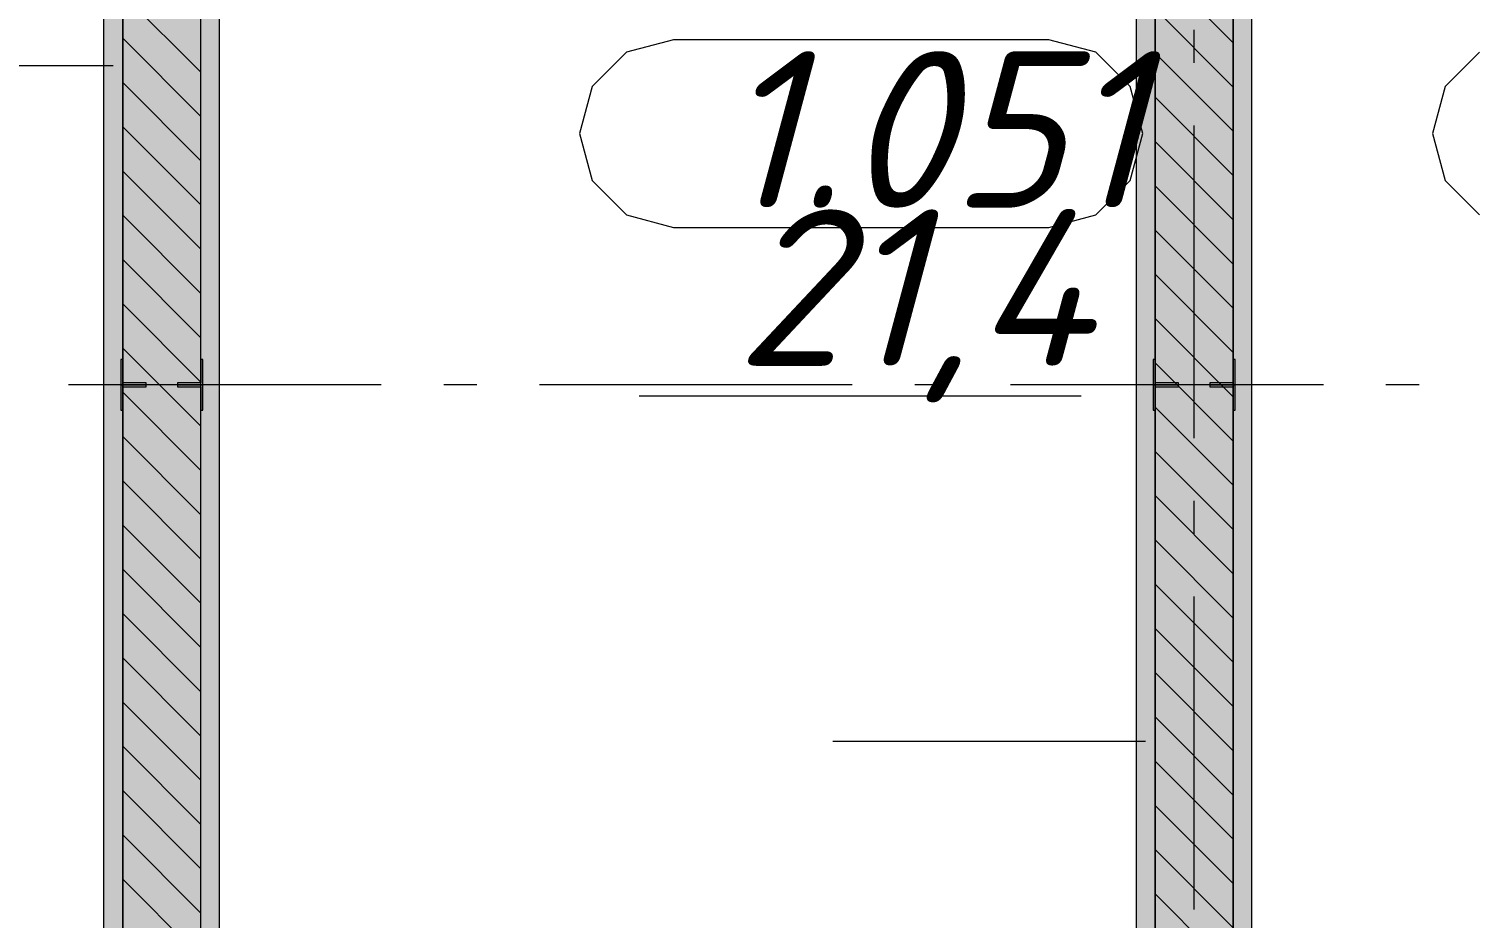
# Model space of a CAD drawing. Header units: millimetres. Extents: x -537608 to 253996, y -217170 to 186033.
# Drawn here: x -309901 to -305294, y -209954 to -207111 of the extents above; entities that cross this region are included whole.
import ezdxf

# ---------------------------------------------------------------- set-up
doc = ezdxf.new("R2010")
doc.units = ezdxf.units.MM
doc.layers.add('PDF _Геометрия', color=7, linetype='Continuous')
doc.layers.add('PDF _Текст', color=7, linetype='Continuous')
doc.layers.add('PDF _Сплошная заливка', color=7, linetype='Continuous', true_color=0xffffff)
doc.styles.add('PDF ISOCPEUR Italic', font='isocpeui.ttf')

msp = doc.modelspace()

# ---------------------------------------------------------------- hatches: boundary and pattern name
at = {"layer": 'PDF _Сплошная заливка', "transparency": 33554559}
for points in [[(-309351.1831, -211749.6569), (-309351.1831, -204249.6538), (-309601.1798, -204249.6538), (-309601.1798, -211749.6569), (-309467.4986, -211749.6569)], [(-306301.1825, -211499.6558), (-306051.1814, -211499.6558), (-306051.1814, -204499.6549), (-306301.1825, -204499.6549), (-306301.1825, -211040.3228)]]:
    msp.add_hatch(color=256, dxfattribs=at).paths.add_polyline_path(points)
at = {"layer": 'PDF _Сплошная заливка', "true_color": 0xff7d7d, "transparency": 33554559}
for points in [[(-309351.1831, -211689.6583), (-309291.1802, -211689.6583), (-309291.1802, -204684.654), (-309351.1831, -204684.654), (-309351.1831, -211040.3228)], [(-306051.1814, -211439.6572), (-305991.1785, -211439.6572), (-305991.1785, -204679.6549), (-306051.1814, -204679.6549), (-306051.1814, -211040.3228)]]:
    msp.add_hatch(color=11, dxfattribs=at).paths.add_polyline_path(points)

# ---------------------------------------------------------------- linework, layer by layer
at = {"layer": 'PDF _Геометрия', "lineweight": 9}
for p, q in [((-309351.1831, -211749.6569), (-309351.1831, -204249.6538)), ((-309661.1827, -211689.6583), (-309661.1827, -204309.6524)), ((-309601.1798, -204309.6524), (-309601.1798, -211749.6569)), ((-309601.1798, -211749.6569), (-309601.1798, -204309.6524)), ((-306051.1814, -211499.6558), (-306051.1814, -204499.6549)), ((-306301.1825, -204619.6563), (-306301.1825, -211499.6558)), ((-309351.1831, -211689.6583), (-309351.1831, -204684.654)), ((-306361.181, -204679.6549), (-306361.181, -211439.6572)), ((-306301.1825, -211499.6558), (-306301.1825, -204679.6549)), ((-306051.1814, -204679.6549), (-306051.1814, -211439.6572)), ((-305991.1785, -211439.6572), (-305991.1785, -204679.6549)), ((-309291.1802, -211689.6583), (-309291.1802, -204744.6525)), ((-306051.1814, -207156.035), (-306301.1825, -206906.0383)), ((-309351.1831, -207250.1494), (-309601.1798, -207000.1483)), ((-306051.1814, -207297.4584), (-306301.1825, -207047.4573)), ((-309351.1831, -207391.5683), (-309601.1798, -207141.5715)), ((-306051.1814, -207438.8774), (-306301.1825, -207188.8806)), ((-309631.1834, -207229.1623), (-310631.1836, -207229.1623)), ((-309351.1831, -207532.9916), (-309601.1798, -207282.9905)), ((-306051.1814, -207580.3006), (-306301.1825, -207330.2995)), ((-309351.1831, -207674.4149), (-309601.1798, -207424.4138)), ((-306051.1814, -207721.7239), (-306301.1825, -207471.7228)), ((-309351.1831, -207815.8339), (-309601.1798, -207565.8328)), ((-306051.1814, -207863.1429), (-306301.1825, -207613.1418)), ((-309351.1831, -207957.2572), (-309601.1798, -207707.2561)), ((-306051.1814, -208004.5662), (-306301.1825, -207754.5651)), ((-309351.1831, -208098.6762), (-309601.1798, -207848.6794)), ((-306051.1814, -208145.9852), (-306301.1825, -207895.9884)), ((-309351.1831, -208240.0994), (-309601.1798, -207990.0983)), ((-306051.1814, -208287.4085), (-306301.1825, -208037.4074)), ((-309351.1831, -208381.5185), (-309601.1798, -208131.5217)), ((-306051.1814, -208428.8275), (-306301.1825, -208178.8307)), ((-309351.1831, -208522.9418), (-309601.1798, -208272.9407)), ((-306051.1814, -208570.2508), (-306301.1825, -208320.2497)), ((-309351.1831, -208664.365), (-309601.1798, -208414.3639)), ((-306051.1814, -208711.6741), (-306301.1825, -208461.6729)), ((-309351.1831, -208805.784), (-309601.1798, -208555.7829)), ((-306051.1814, -208853.093), (-306301.1825, -208603.0919)), ((-309351.1831, -208947.2073), (-309601.1798, -208697.2062)), ((-306051.1814, -208994.5163), (-306301.1825, -208744.5153)), ((-309351.1831, -209088.6263), (-309601.1798, -208838.6252)), ((-306051.1814, -209135.9354), (-306301.1825, -208885.9342)), ((-309351.1831, -209230.0496), (-309601.1798, -208980.0485)), ((-306051.1814, -209277.3586), (-306301.1825, -209027.3575)), ((-309351.1831, -209371.4686), (-309601.1798, -209121.4717)), ((-306051.1814, -209418.7776), (-306301.1825, -209168.7808)), ((-309351.1831, -209512.8918), (-309601.1798, -209262.8908)), ((-306051.1814, -209560.2009), (-306301.1825, -209310.1998)), ((-309351.1831, -209654.3152), (-309601.1798, -209404.3141)), ((-306331.1818, -209389.1185), (-307331.1819, -209389.1185)), ((-306051.1814, -209701.6199), (-306301.1825, -209451.6231)), ((-309351.1831, -209795.7342), (-309601.1798, -209545.733)), ((-306051.1814, -209843.0432), (-306301.1825, -209593.0421)), ((-309351.1831, -209937.1574), (-309601.1798, -209687.1563)), ((-306051.1814, -209984.4665), (-306301.1825, -209734.4653)), ((-309351.1831, -210078.5764), (-309601.1798, -209828.5753)), ((-306051.1814, -210125.8854), (-306301.1825, -209875.8843))]:
    msp.add_line(p, q, dxfattribs=at)
at = {"layer": 'PDF _Геометрия', "color": 253, "lineweight": 9, "true_color": 0xaaaaaa}
for p, q in [((-307840.6054, -207146.1315), (-307990.6018, -207186.3272)), ((-306640.6044, -207146.1315), (-307840.6054, -207146.1315)), ((-306490.6038, -207186.3272), (-306640.6044, -207146.1315)), ((-306176.182, -207219.9865), (-306176.182, -207114.1558)), ((-307990.6018, -207186.3272), (-308100.4111, -207296.1321)), ((-306380.7944, -207296.1321), (-306490.6038, -207186.3272)), ((-305264.2291, -207186.3272), (-305374.0383, -207296.1321)), ((-308100.4111, -207296.1321), (-308140.6024, -207446.1328)), ((-306340.6031, -207446.1328), (-306380.7944, -207296.1321)), ((-305374.0383, -207296.1321), (-305414.2298, -207446.1328)), ((-306176.182, -208419.9874), (-306176.182, -207419.9873)), ((-308140.6024, -207446.1328), (-308100.4111, -207596.1335)), ((-306380.7944, -207596.1335), (-306340.6031, -207446.1328)), ((-305414.2298, -207446.1328), (-305374.0383, -207596.1335)), ((-308100.4111, -207596.1335), (-307990.6018, -207705.9428)), ((-306490.6038, -207705.9428), (-306380.7944, -207596.1335)), ((-305374.0383, -207596.1335), (-305264.2291, -207705.9428)), ((-307990.6018, -207705.9428), (-307840.6054, -207746.1341)), ((-306640.6044, -207746.1341), (-306490.6038, -207705.9428)), ((-307840.6054, -207746.1341), (-306640.6044, -207746.1341)), ((-308774.6132, -208249.6543), (-309774.6133, -208249.6543)), ((-308468.7774, -208249.6543), (-308574.6123, -208249.6543)), ((-307268.7763, -208249.6543), (-308268.7765, -208249.6543)), ((-306962.9448, -208249.6543), (-307068.7754, -208249.6543)), ((-305762.9438, -208249.6543), (-306762.9439, -208249.6543)), ((-305457.108, -208249.6543), (-305562.9429, -208249.6543)), ((-307949.644, -208284.1704), (-306536.7286, -208284.1704)), ((-306176.182, -208725.819), (-306176.182, -208619.9883)), ((-306176.182, -209925.82), (-306176.182, -208925.8199))]:
    msp.add_line(p, q, dxfattribs=at)
at = {"layer": 'PDF _Геометрия', "color": 253, "lineweight": 20, "true_color": 0xaaaaaa}
for p, q in [((-309601.1798, -208168.1477), (-309607.1823, -208168.1477)), ((-309607.1823, -208168.1477), (-309607.1823, -208249.1462)), ((-309601.1798, -208243.148), (-309601.1798, -208168.1477)), ((-309345.1806, -208168.1477), (-309351.1831, -208168.1477)), ((-309351.1831, -208168.1477), (-309351.1831, -208243.148)), ((-309345.1806, -208249.1462), (-309345.1806, -208168.1477)), ((-306301.1825, -208168.1477), (-306307.1806, -208168.1477)), ((-306307.1806, -208168.1477), (-306307.1806, -208249.1462)), ((-306301.1825, -208243.148), (-306301.1825, -208168.1477)), ((-306045.179, -208168.1477), (-306051.1814, -208168.1477)), ((-306051.1814, -208168.1477), (-306051.1814, -208243.148)), ((-306045.179, -208249.1462), (-306045.179, -208168.1477)), ((-309526.1795, -208249.1462), (-309607.1823, -208249.1462)), ((-309607.1823, -208249.1462), (-309607.1823, -208330.1447)), ((-309607.1823, -208249.1462), (-309526.1795, -208249.1462)), ((-309526.1795, -208243.148), (-309601.1798, -208243.148)), ((-309601.1798, -208330.1447), (-309601.1798, -208255.1486)), ((-309601.1798, -208255.1486), (-309526.1795, -208255.1486)), ((-309526.1795, -208249.1462), (-309526.1795, -208243.148)), ((-309526.1795, -208255.1486), (-309526.1795, -208249.1462)), ((-309351.1831, -208243.148), (-309426.1834, -208243.148)), ((-309426.1834, -208243.148), (-309426.1834, -208249.1462)), ((-309345.1806, -208249.1462), (-309426.1834, -208249.1462)), ((-309426.1834, -208249.1462), (-309426.1834, -208255.1486)), ((-309426.1834, -208249.1462), (-309345.1806, -208249.1462)), ((-309426.1834, -208255.1486), (-309351.1831, -208255.1486)), ((-309351.1831, -208255.1486), (-309351.1831, -208330.1447)), ((-309345.1806, -208330.1447), (-309345.1806, -208249.1462)), ((-306226.1822, -208249.1462), (-306307.1806, -208249.1462)), ((-306307.1806, -208249.1462), (-306307.1806, -208330.1447)), ((-306307.1806, -208249.1462), (-306226.1822, -208249.1462)), ((-306226.1822, -208243.148), (-306301.1825, -208243.148)), ((-306301.1825, -208330.1447), (-306301.1825, -208255.1486)), ((-306301.1825, -208255.1486), (-306226.1822, -208255.1486)), ((-306226.1822, -208249.1462), (-306226.1822, -208243.148)), ((-306226.1822, -208255.1486), (-306226.1822, -208249.1462)), ((-306051.1814, -208243.148), (-306126.1817, -208243.148)), ((-306126.1817, -208243.148), (-306126.1817, -208249.1462)), ((-306045.179, -208249.1462), (-306126.1817, -208249.1462)), ((-306126.1817, -208249.1462), (-306126.1817, -208255.1486)), ((-306126.1817, -208249.1462), (-306045.179, -208249.1462)), ((-306126.1817, -208255.1486), (-306051.1814, -208255.1486)), ((-306051.1814, -208255.1486), (-306051.1814, -208330.1447)), ((-306045.179, -208330.1447), (-306045.179, -208249.1462)), ((-309607.1823, -208330.1447), (-309601.1798, -208330.1447)), ((-309351.1831, -208330.1447), (-309345.1806, -208330.1447)), ((-306307.1806, -208330.1447), (-306301.1825, -208330.1447)), ((-306051.1814, -208330.1447), (-306045.179, -208330.1447))]:
    msp.add_line(p, q, dxfattribs=at)
at = {"layer": 'PDF _Сплошная заливка', "color": 40, "lineweight": 35, "true_color": 0xfca910, "transparency": 33554559}
msp.add_solid([(-309601.1798, -211749.6569), (-309601.1798, -204309.6524), (-309661.1827, -211749.6569), (-309661.1827, -204309.6524)], dxfattribs=at)
at = {"layer": 'PDF _Сплошная заливка', "color": 11, "lineweight": 35, "true_color": 0xff7d7d, "transparency": 33554559}
msp.add_solid([(-306301.1825, -211499.6558), (-306301.1825, -204679.6549), (-306361.181, -211499.6558), (-306361.181, -204679.6549)], dxfattribs=at)

# ---------------------------------------------------------------- texts
at = {"layer": 'PDF _Текст', "char_height": 500, "attachment_point": 4, "style": 'PDF ISOCPEUR Italic'}
for s, insert in [('1.051', (-307695.9355, -207432.8469)), ('21,4', (-307642.934, -207996.7962))]:
    msp.add_mtext(s, dxfattribs=dict(at, insert=insert))

doc.saveas('drawing.dxf')
